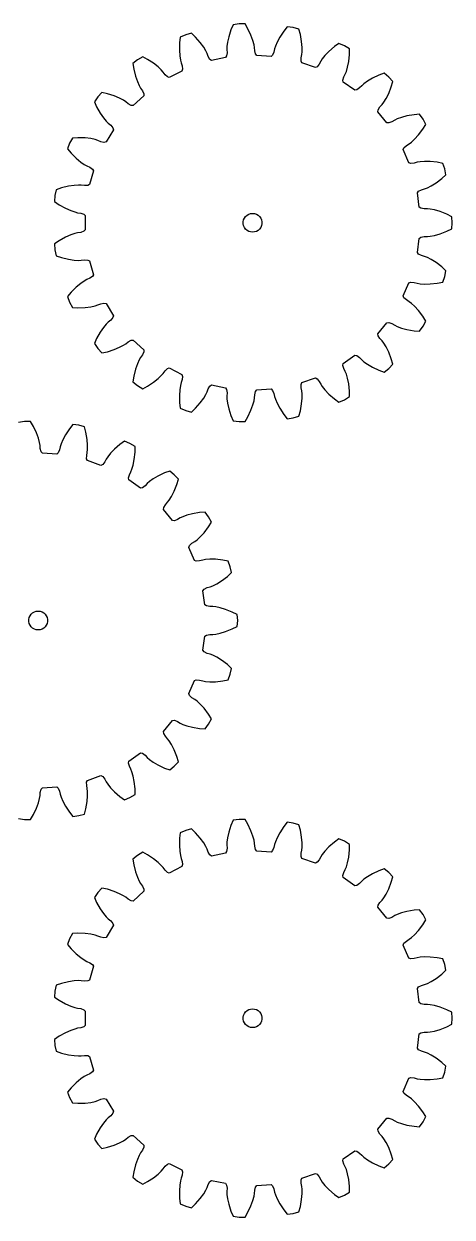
# Model space of a CAD drawing. Extents: x 0 to 200, y 0 to 191.
# Drawn here: x 132 to 200.3, y 0 to 190.5 of the extents above; entities that cross this region are included whole.
import ezdxf

# ---------------------------------------------------------------- set-up
doc = ezdxf.new("R2010")
doc.units = 0

msp = doc.modelspace()

# ---------------------------------------------------------------- linework, layer by layer
for p, q in [((166.29, 190.54), (165.34, 190.41)), ((167.25, 190.54), (166.29, 190.54)), ((167.7, 189.77), (167.25, 190.54)), ((157.8, 188.78), (156.92, 188.4)), ((158.72, 189.03), (157.8, 188.78)), ((159.37, 188.42), (158.72, 189.03)), ((165, 189.59), (164.65, 188.49)), ((165.34, 190.41), (165, 189.59)), ((168.19, 188.74), (167.7, 189.77)), ((168.51, 187.87), (168.19, 188.74)), ((173.44, 189.38), (172.81, 188.42)), ((173.99, 190.08), (173.44, 189.38)), ((174.94, 189.95), (173.99, 190.08)), ((175.86, 189.69), (174.94, 189.95)), ((176.09, 188.83), (175.86, 189.69)), ((176.28, 187.7), (176.09, 188.83)), ((156.81, 187.51), (156.78, 186.36)), ((156.92, 188.4), (156.81, 187.51)), ((160.12, 187.55), (159.37, 188.42)), ((160.66, 186.81), (160.12, 187.55)), ((161.01, 186.22), (160.66, 186.81)), ((164.37, 186.91), (164.35, 186.46)), ((164.45, 187.6), (164.37, 186.91)), ((164.65, 188.49), (164.45, 187.6)), ((168.69, 187.21), (168.51, 187.87)), ((168.76, 186.76), (168.69, 187.21)), ((168.8, 186.24), (168.76, 186.76)), ((172.11, 186.98), (171.97, 186.54)), ((172.38, 187.61), (172.11, 186.98)), ((172.81, 188.42), (172.38, 187.61)), ((176.36, 186.78), (176.28, 187.7)), ((176.35, 186.09), (176.36, 186.78)), ((181.51, 186.91), (180.64, 186.15)), ((182.23, 187.43), (181.51, 186.91)), ((183.11, 187.05), (182.23, 187.43)), ((183.92, 186.55), (183.11, 187.05)), ((150.92, 185.29), (150.1, 184.79)), ((151.71, 184.87), (150.92, 185.29)), ((152.67, 184.24), (151.71, 184.87)), ((156.78, 186.36), (156.83, 185.45)), ((156.83, 185.45), (156.93, 184.77)), ((161.21, 185.8), (161.01, 186.22)), ((161.38, 185.32), (161.21, 185.8)), ((161.65, 184.87), (161.38, 185.32)), ((161.92, 184.68), (161.65, 184.87)), ((164.15, 185.15), (161.92, 184.68)), ((164.32, 185.42), (164.15, 185.15)), ((164.38, 185.94), (164.32, 185.42)), ((164.35, 186.46), (164.38, 185.94)), ((168.94, 185.74), (168.8, 186.24)), ((169.15, 185.49), (168.94, 185.74)), ((171.42, 185.33), (169.15, 185.49)), ((171.66, 185.55), (171.42, 185.33)), ((171.86, 186.03), (171.66, 185.55)), ((171.97, 186.54), (171.86, 186.03)), ((176.19, 184.61), (176.2, 185.13)), ((176.2, 185.13), (176.3, 185.64)), ((176.3, 185.64), (176.35, 186.09)), ((179.58, 184.95), (179.33, 184.56)), ((180.01, 185.49), (179.58, 184.95)), ((180.64, 186.15), (180.01, 185.49)), ((183.79, 184.52), (183.91, 185.66)), ((183.91, 185.66), (183.92, 186.55)), ((150.1, 184.79), (149.36, 184.19)), ((149.36, 184.19), (149.5, 183.31)), ((149.5, 183.31), (149.77, 182.19)), ((153.39, 183.66), (152.67, 184.24)), ((153.88, 183.19), (153.39, 183.66)), ((154.19, 182.84), (153.88, 183.19)), ((157.19, 183), (155.17, 181.96)), ((156.93, 184.77), (157.04, 184.32)), ((157.04, 184.32), (157.21, 183.83)), ((157.28, 183.32), (157.19, 183)), ((157.21, 183.83), (157.28, 183.32)), ((176.33, 184.31), (176.19, 184.61)), ((178.47, 183.55), (176.33, 184.31)), ((178.76, 183.7), (178.47, 183.55)), ((179.09, 184.11), (178.76, 183.7)), ((179.33, 184.56), (179.09, 184.11)), ((183.25, 182.53), (183.42, 182.95)), ((183.42, 182.95), (183.62, 183.62)), ((183.62, 183.62), (183.79, 184.52)), ((149.77, 182.19), (150.07, 181.32)), ((150.07, 181.32), (150.35, 180.69)), ((154.49, 182.42), (154.19, 182.84)), ((154.86, 182.06), (154.49, 182.42)), ((155.17, 181.96), (154.86, 182.06)), ((182.87, 181.57), (183.02, 182.07)), ((182.92, 181.24), (182.87, 181.57)), ((184.78, 179.93), (182.92, 181.24)), ((183.02, 182.07), (183.25, 182.53)), ((186.78, 181.38), (186.23, 180.98)), ((187.57, 181.85), (186.78, 181.38)), ((188.61, 182.34), (187.57, 181.85)), ((189.45, 182.65), (188.61, 182.34)), ((190.19, 182.05), (189.45, 182.65)), ((190.84, 181.35), (190.19, 182.05)), ((190.59, 180.49), (190.84, 181.35)), ((144.42, 179.57), (143.77, 178.87)), ((145.29, 179.38), (144.42, 179.57)), ((146.39, 179.03), (145.29, 179.38)), ((150.35, 180.69), (150.57, 180.29)), ((150.57, 180.29), (150.87, 179.87)), ((150.87, 179.87), (151.08, 179.39)), ((151.08, 179.39), (151.08, 179.07)), ((185.1, 179.99), (184.78, 179.93)), ((185.52, 180.3), (185.1, 179.99)), ((185.88, 180.67), (185.52, 180.3)), ((186.23, 180.98), (185.88, 180.67)), ((189.75, 178.61), (190.17, 179.43)), ((190.17, 179.43), (190.59, 180.49)), ((143.77, 178.87), (143.22, 178.09)), ((143.22, 178.09), (143.58, 177.28)), ((143.58, 177.28), (144.15, 176.28)), ((147.23, 178.67), (146.39, 179.03)), ((147.84, 178.35), (147.23, 178.67)), ((148.22, 178.1), (147.84, 178.35)), ((148.63, 177.78), (148.22, 178.1)), ((149.09, 177.53), (148.63, 177.78)), ((149.41, 177.51), (149.09, 177.53)), ((151.08, 179.07), (149.41, 177.51)), ((188.49, 176.83), (188.76, 177.28)), ((188.76, 177.28), (189.11, 177.66)), ((189.11, 177.66), (189.39, 178.02)), ((189.39, 178.02), (189.75, 178.61)), ((144.15, 176.28), (144.67, 175.52)), ((144.67, 175.52), (145.11, 174.99)), ((188.44, 176.51), (188.49, 176.83)), ((189.88, 174.74), (188.44, 176.51)), ((191.55, 175.36), (191.14, 175.16)), ((192.2, 175.6), (191.55, 175.36)), ((193.09, 175.84), (192.2, 175.6)), ((194.22, 176.03), (193.09, 175.84)), ((195.11, 176.1), (194.22, 176.03)), ((195.66, 175.32), (195.11, 176.1)), ((196.1, 174.47), (195.66, 175.32)), ((146.25, 173.62), (145.07, 171.68)), ((145.11, 174.99), (145.43, 174.67)), ((145.43, 174.67), (145.83, 174.34)), ((145.83, 174.34), (146.17, 173.94)), ((146.17, 173.94), (146.25, 173.62)), ((190.21, 174.72), (189.88, 174.74)), ((190.7, 174.9), (190.21, 174.72)), ((191.14, 175.16), (190.7, 174.9)), ((194.93, 172.8), (195.63, 173.72)), ((195.63, 173.72), (196.1, 174.47)), ((139.71, 172.31), (139.27, 171.47)), ((140.59, 172.36), (139.71, 172.31)), ((141.74, 172.32), (140.59, 172.36)), ((142.65, 172.21), (141.74, 172.32)), ((143.33, 172.06), (142.65, 172.21)), ((143.76, 171.92), (143.33, 172.06)), ((144.24, 171.72), (143.76, 171.92)), ((144.75, 171.61), (144.24, 171.72)), ((145.07, 171.68), (144.75, 171.61)), ((193.44, 171.38), (193.8, 171.66)), ((193.8, 171.66), (194.31, 172.13)), ((194.31, 172.13), (194.93, 172.8)), ((139.27, 171.47), (138.95, 170.56)), ((138.95, 170.56), (139.52, 169.88)), ((139.52, 169.88), (140.33, 169.07)), ((192.49, 170.46), (192.61, 170.76)), ((193.39, 168.37), (192.49, 170.46)), ((192.61, 170.76), (193, 171.11)), ((193, 171.11), (193.44, 171.38)), ((140.33, 169.07), (141.03, 168.48)), ((141.03, 168.48), (141.6, 168.09)), ((141.6, 168.09), (142, 167.87)), ((142, 167.87), (142.47, 167.66)), ((193.7, 168.26), (193.39, 168.37)), ((194.22, 168.3), (193.7, 168.26)), ((194.72, 168.44), (194.22, 168.3)), ((195.17, 168.51), (194.72, 168.44)), ((195.86, 168.57), (195.17, 168.51)), ((196.78, 168.56), (195.86, 168.57)), ((197.92, 168.44), (196.78, 168.56)), ((198.79, 168.27), (197.92, 168.44)), ((199.11, 167.37), (198.79, 168.27)), ((143.07, 167.08), (142.46, 164.89)), ((142.47, 167.66), (142.9, 167.36)), ((142.9, 167.36), (143.07, 167.08)), ((197.73, 165.14), (198.65, 165.84)), ((198.65, 165.84), (199.31, 166.44)), ((199.31, 166.44), (199.11, 167.37)), ((137.12, 164.05), (136.93, 163.12)), ((137.96, 164.34), (137.12, 164.05)), ((139.08, 164.61), (137.96, 164.34)), ((139.99, 164.75), (139.08, 164.61)), ((140.68, 164.79), (139.99, 164.75)), ((141.13, 164.77), (140.68, 164.79)), ((141.65, 164.71), (141.13, 164.77)), ((142.17, 164.74), (141.65, 164.71)), ((142.46, 164.89), (142.17, 164.74)), ((194.95, 163.8), (195.42, 164.03)), ((195.42, 164.03), (195.91, 164.18)), ((195.91, 164.18), (196.34, 164.35)), ((196.34, 164.35), (196.95, 164.66)), ((196.95, 164.66), (197.73, 165.14)), ((136.93, 163.12), (136.86, 162.16)), ((136.86, 162.16), (137.59, 161.66)), ((194.75, 163.55), (194.95, 163.8)), ((195.06, 161.29), (194.75, 163.55)), ((137.59, 161.66), (138.6, 161.1)), ((138.6, 161.1), (139.44, 160.72)), ((139.44, 160.72), (140.09, 160.5)), ((140.09, 160.5), (140.53, 160.39)), ((140.53, 160.39), (141.04, 160.32)), ((141.04, 160.32), (141.54, 160.15)), ((141.54, 160.15), (141.77, 159.92)), ((167.58, 160), (167.85, 160.15)), ((167.85, 160.15), (168.15, 160.25)), ((168.15, 160.25), (168.46, 160.28)), ((168.46, 160.28), (168.77, 160.25)), ((168.77, 160.25), (169.07, 160.15)), ((169.07, 160.15), (169.34, 160)), ((195.32, 161.1), (195.06, 161.29)), ((195.83, 161), (195.32, 161.1)), ((196.35, 160.99), (195.83, 161)), ((196.8, 160.95), (196.35, 160.99)), ((197.48, 160.82), (196.8, 160.95)), ((198.36, 160.56), (197.48, 160.82)), ((199.43, 160.14), (198.36, 160.56)), ((200.23, 159.74), (199.43, 160.14)), ((141.77, 159.92), (141.77, 157.65)), ((166.97, 158.94), (167.03, 159.25)), ((166.97, 158.63), (166.97, 158.94)), ((167.03, 158.32), (166.97, 158.63)), ((167.03, 159.25), (167.16, 159.53)), ((167.16, 158.03), (167.03, 158.32)), ((167.16, 159.53), (167.35, 159.79)), ((167.35, 159.79), (167.58, 160)), ((169.34, 160), (169.58, 159.79)), ((169.58, 159.79), (169.76, 159.53)), ((169.76, 159.53), (169.89, 159.25)), ((169.89, 158.32), (169.76, 158.03)), ((169.89, 159.25), (169.95, 158.94)), ((169.95, 158.63), (169.89, 158.32)), ((169.95, 158.94), (169.95, 158.63)), ((200.29, 158.78), (200.23, 159.74)), ((200.23, 157.83), (200.29, 158.78)), ((138.6, 156.47), (137.59, 155.91)), ((139.44, 156.85), (138.6, 156.47)), ((140.09, 157.07), (139.44, 156.85)), ((140.53, 157.18), (140.09, 157.07)), ((141.04, 157.25), (140.53, 157.18)), ((141.54, 157.42), (141.04, 157.25)), ((141.77, 157.65), (141.54, 157.42)), ((167.35, 157.78), (167.16, 158.03)), ((167.58, 157.57), (167.35, 157.78)), ((167.85, 157.41), (167.58, 157.57)), ((168.15, 157.32), (167.85, 157.41)), ((168.46, 157.28), (168.15, 157.32)), ((168.77, 157.32), (168.46, 157.28)), ((169.07, 157.41), (168.77, 157.32)), ((169.34, 157.57), (169.07, 157.41)), ((169.58, 157.78), (169.34, 157.57)), ((169.76, 158.03), (169.58, 157.78)), ((194.75, 154.02), (195.06, 156.28)), ((195.06, 156.28), (195.32, 156.47)), ((195.32, 156.47), (195.83, 156.57)), ((195.83, 156.57), (196.35, 156.57)), ((196.35, 156.57), (196.8, 156.62)), ((196.8, 156.62), (197.48, 156.75)), ((197.48, 156.75), (198.36, 157.01)), ((198.36, 157.01), (199.43, 157.43)), ((199.43, 157.43), (200.23, 157.83)), ((137.59, 155.91), (136.86, 155.4)), ((136.86, 155.4), (136.93, 154.45)), ((136.93, 154.45), (137.12, 153.51)), ((137.12, 153.51), (137.96, 153.23)), ((137.96, 153.23), (139.08, 152.95)), ((139.08, 152.95), (139.99, 152.82)), ((139.99, 152.82), (140.68, 152.78)), ((140.68, 152.78), (141.13, 152.8)), ((141.13, 152.8), (141.65, 152.86)), ((141.65, 152.86), (142.17, 152.83)), ((142.17, 152.83), (142.46, 152.68)), ((142.46, 152.68), (143.07, 150.49)), ((194.95, 153.77), (194.75, 154.02)), ((195.42, 153.53), (194.95, 153.77)), ((195.91, 153.39), (195.42, 153.53)), ((196.34, 153.22), (195.91, 153.39)), ((196.95, 152.91), (196.34, 153.22)), ((197.73, 152.43), (196.95, 152.91)), ((198.65, 151.73), (197.73, 152.43)), ((199.31, 151.13), (198.65, 151.73)), ((199.11, 150.2), (199.31, 151.13)), ((141.03, 149.09), (140.33, 148.5)), ((141.6, 149.48), (141.03, 149.09)), ((142, 149.7), (141.6, 149.48)), ((142.47, 149.91), (142, 149.7)), ((142.9, 150.21), (142.47, 149.91)), ((143.07, 150.49), (142.9, 150.21)), ((192.49, 147.11), (193.39, 149.2)), ((193.39, 149.2), (193.7, 149.31)), ((193.7, 149.31), (194.22, 149.26)), ((194.22, 149.26), (194.72, 149.13)), ((194.72, 149.13), (195.17, 149.05)), ((195.17, 149.05), (195.86, 149)), ((195.86, 149), (196.78, 149.01)), ((196.78, 149.01), (197.92, 149.12)), ((197.92, 149.12), (198.79, 149.3)), ((198.79, 149.3), (199.11, 150.2)), ((139.52, 147.69), (138.95, 147)), ((138.95, 147), (139.27, 146.1)), ((140.33, 148.5), (139.52, 147.69)), ((192.61, 146.81), (192.49, 147.11)), ((193, 146.46), (192.61, 146.81)), ((139.27, 146.1), (139.71, 145.25)), ((139.71, 145.25), (140.59, 145.2)), ((140.59, 145.2), (141.74, 145.24)), ((141.74, 145.24), (142.65, 145.36)), ((142.65, 145.36), (143.33, 145.51)), ((143.33, 145.51), (143.76, 145.65)), ((143.76, 145.65), (144.24, 145.85)), ((144.24, 145.85), (144.75, 145.96)), ((144.75, 145.96), (145.07, 145.89)), ((145.07, 145.89), (146.25, 143.94)), ((193.44, 146.18), (193, 146.46)), ((193.8, 145.91), (193.44, 146.18)), ((194.31, 145.44), (193.8, 145.91)), ((194.93, 144.76), (194.31, 145.44)), ((145.83, 143.23), (145.43, 142.9)), ((146.17, 143.63), (145.83, 143.23)), ((146.25, 143.94), (146.17, 143.63)), ((195.63, 143.85), (194.93, 144.76)), ((196.1, 143.09), (195.63, 143.85)), ((195.66, 142.25), (196.1, 143.09)), ((144.15, 141.29), (143.58, 140.29)), ((144.67, 142.05), (144.15, 141.29)), ((145.11, 142.58), (144.67, 142.05)), ((145.43, 142.9), (145.11, 142.58)), ((188.44, 141.06), (189.88, 142.82)), ((188.49, 140.74), (188.44, 141.06)), ((189.88, 142.82), (190.21, 142.85)), ((190.21, 142.85), (190.7, 142.67)), ((190.7, 142.67), (191.14, 142.41)), ((191.14, 142.41), (191.55, 142.21)), ((191.55, 142.21), (192.2, 141.97)), ((192.2, 141.97), (193.09, 141.73)), ((193.09, 141.73), (194.22, 141.54)), ((194.22, 141.54), (195.11, 141.46)), ((195.11, 141.46), (195.66, 142.25)), ((143.58, 140.29), (143.22, 139.48)), ((143.22, 139.48), (143.77, 138.7)), ((147.23, 138.89), (147.84, 139.22)), ((147.84, 139.22), (148.22, 139.47)), ((148.22, 139.47), (148.63, 139.79)), ((148.63, 139.79), (149.09, 140.04)), ((149.09, 140.04), (149.41, 140.06)), ((149.41, 140.06), (151.08, 138.5)), ((188.76, 140.29), (188.49, 140.74)), ((189.11, 139.91), (188.76, 140.29)), ((189.39, 139.55), (189.11, 139.91)), ((189.75, 138.96), (189.39, 139.55)), ((143.77, 138.7), (144.42, 138)), ((144.42, 138), (145.29, 138.19)), ((145.29, 138.19), (146.39, 138.54)), ((146.39, 138.54), (147.23, 138.89)), ((150.57, 137.28), (150.35, 136.88)), ((150.87, 137.7), (150.57, 137.28)), ((151.08, 138.18), (150.87, 137.7)), ((151.08, 138.5), (151.08, 138.18)), ((182.92, 136.32), (184.78, 137.64)), ((184.78, 137.64), (185.1, 137.57)), ((185.1, 137.57), (185.52, 137.27)), ((185.52, 137.27), (185.88, 136.89)), ((190.17, 138.14), (189.75, 138.96)), ((190.59, 137.07), (190.17, 138.14)), ((149.77, 135.38), (149.5, 134.26)), ((150.07, 136.25), (149.77, 135.38)), ((150.35, 136.88), (150.07, 136.25)), ((154.49, 135.14), (154.86, 135.51)), ((154.86, 135.51), (155.17, 135.61)), ((155.17, 135.61), (157.19, 134.56)), ((182.87, 136), (182.92, 136.32)), ((183.02, 135.5), (182.87, 136)), ((183.25, 135.04), (183.02, 135.5)), ((185.88, 136.89), (186.23, 136.59)), ((186.23, 136.59), (186.78, 136.19)), ((186.78, 136.19), (187.57, 135.72)), ((187.57, 135.72), (188.61, 135.23)), ((189.45, 134.92), (190.19, 135.52)), ((190.19, 135.52), (190.84, 136.22)), ((190.84, 136.22), (190.59, 137.07)), ((149.5, 134.26), (149.36, 133.38)), ((149.36, 133.38), (150.1, 132.78)), ((152.67, 133.33), (153.39, 133.9)), ((153.39, 133.9), (153.88, 134.38)), ((153.88, 134.38), (154.19, 134.73)), ((154.19, 134.73), (154.49, 135.14)), ((157.21, 133.73), (157.04, 133.25)), ((157.19, 134.56), (157.28, 134.25)), ((157.28, 134.25), (157.21, 133.73)), ((176.33, 133.26), (178.47, 134.02)), ((178.47, 134.02), (178.76, 133.87)), ((178.76, 133.87), (179.09, 133.46)), ((179.09, 133.46), (179.33, 133.01)), ((183.42, 134.61), (183.25, 135.04)), ((183.62, 133.95), (183.42, 134.61)), ((183.79, 133.05), (183.62, 133.95)), ((188.61, 135.23), (189.45, 134.92)), ((150.1, 132.78), (150.92, 132.28)), ((150.92, 132.28), (151.71, 132.7)), ((151.71, 132.7), (152.67, 133.33)), ((156.83, 132.12), (156.78, 131.2)), ((156.93, 132.8), (156.83, 132.12)), ((157.04, 133.25), (156.93, 132.8)), ((161.01, 131.35), (161.21, 131.77)), ((161.21, 131.77), (161.38, 132.25)), ((161.38, 132.25), (161.65, 132.7)), ((161.65, 132.7), (161.92, 132.89)), ((161.92, 132.89), (164.15, 132.42)), ((164.15, 132.42), (164.32, 132.15)), ((164.32, 132.15), (164.38, 131.63)), ((164.38, 131.63), (164.35, 131.11)), ((168.8, 131.32), (168.94, 131.83)), ((168.94, 131.83), (169.15, 132.08)), ((169.15, 132.08), (171.42, 132.24)), ((171.42, 132.24), (171.66, 132.02)), ((171.66, 132.02), (171.86, 131.53)), ((171.86, 131.53), (171.97, 131.03)), ((176.19, 132.96), (176.33, 133.26)), ((176.2, 132.44), (176.19, 132.96)), ((176.3, 131.93), (176.2, 132.44)), ((176.35, 131.47), (176.3, 131.93)), ((176.36, 130.78), (176.35, 131.47)), ((179.33, 133.01), (179.58, 132.62)), ((179.58, 132.62), (180.01, 132.08)), ((180.01, 132.08), (180.64, 131.42)), ((183.91, 131.91), (183.79, 133.05)), ((183.92, 131.02), (183.91, 131.91)), ((156.78, 131.2), (156.81, 130.06)), ((156.81, 130.06), (156.92, 129.17)), ((159.37, 129.15), (160.12, 130.01)), ((160.12, 130.01), (160.66, 130.76)), ((160.66, 130.76), (161.01, 131.35)), ((164.35, 131.11), (164.37, 130.65)), ((164.37, 130.65), (164.45, 129.97)), ((164.45, 129.97), (164.65, 129.07)), ((168.19, 128.83), (168.51, 129.69)), ((168.51, 129.69), (168.69, 130.36)), ((168.69, 130.36), (168.76, 130.81)), ((168.76, 130.81), (168.8, 131.32)), ((171.97, 131.03), (172.11, 130.59)), ((172.11, 130.59), (172.38, 129.96)), ((172.38, 129.96), (172.81, 129.15)), ((176.09, 128.74), (176.28, 129.87)), ((176.28, 129.87), (176.36, 130.78)), ((180.64, 131.42), (181.51, 130.66)), ((181.51, 130.66), (182.23, 130.14)), ((182.23, 130.14), (183.11, 130.52)), ((183.11, 130.52), (183.92, 131.02)), ((156.92, 129.17), (157.8, 128.79)), ((157.8, 128.79), (158.72, 128.53)), ((158.72, 128.53), (159.37, 129.15)), ((164.65, 129.07), (165, 127.98)), ((165, 127.98), (165.34, 127.16)), ((167.25, 127.03), (167.7, 127.79)), ((167.7, 127.79), (168.19, 128.83)), ((172.81, 129.15), (173.44, 128.19)), ((173.44, 128.19), (173.99, 127.49)), ((174.94, 127.62), (175.86, 127.88)), ((175.86, 127.88), (176.09, 128.74)), ((132.07, 127.03), (131.13, 126.9)), ((133.03, 127.03), (132.07, 127.03)), ((133.48, 126.26), (133.03, 127.03)), ((133.98, 125.22), (133.48, 126.26)), ((139.22, 125.87), (138.59, 124.91)), ((139.77, 126.57), (139.22, 125.87)), ((140.72, 126.44), (139.77, 126.57)), ((141.64, 126.18), (140.72, 126.44)), ((141.87, 125.32), (141.64, 126.18)), ((165.34, 127.16), (166.29, 127.03)), ((166.29, 127.03), (167.25, 127.03)), ((173.99, 127.49), (174.94, 127.62)), ((134.29, 124.36), (133.98, 125.22)), ((134.47, 123.7), (134.29, 124.36)), ((138.16, 124.1), (137.89, 123.46)), ((138.59, 124.91), (138.16, 124.1)), ((142.07, 124.19), (141.87, 125.32)), ((142.14, 123.27), (142.07, 124.19)), ((148.01, 123.91), (147.29, 123.39)), ((148.89, 123.53), (148.01, 123.91)), ((134.55, 123.24), (134.47, 123.7)), ((134.59, 122.73), (134.55, 123.24)), ((134.72, 122.22), (134.59, 122.73)), ((134.93, 121.97), (134.72, 122.22)), ((137.2, 121.82), (134.93, 121.97)), ((137.44, 122.04), (137.2, 121.82)), ((137.64, 122.52), (137.44, 122.04)), ((137.75, 123.02), (137.64, 122.52)), ((137.89, 123.46), (137.75, 123.02)), ((141.99, 121.62), (142.08, 122.12)), ((142.08, 122.12), (142.13, 122.58)), ((142.13, 122.58), (142.14, 123.27)), ((145.79, 121.97), (145.36, 121.43)), ((146.43, 122.64), (145.79, 121.97)), ((147.29, 123.39), (146.43, 122.64)), ((149.71, 123.04), (148.89, 123.53)), ((149.58, 121), (149.7, 122.15)), ((149.7, 122.15), (149.71, 123.04)), ((141.98, 121.1), (141.99, 121.62)), ((142.11, 120.8), (141.98, 121.1)), ((144.26, 120.04), (142.11, 120.8)), ((144.55, 120.18), (144.26, 120.04)), ((144.87, 120.59), (144.55, 120.18)), ((145.11, 121.05), (144.87, 120.59)), ((145.36, 121.43), (145.11, 121.05)), ((149.21, 119.44), (149.4, 120.1)), ((149.4, 120.1), (149.58, 121)), ((148.66, 118.05), (148.81, 118.55)), ((148.81, 118.55), (149.04, 119.01)), ((149.04, 119.01), (149.21, 119.44)), ((153.36, 118.33), (152.57, 117.87)), ((154.4, 118.83), (153.36, 118.33)), ((155.23, 119.14), (154.4, 118.83)), ((155.97, 118.53), (155.23, 119.14)), ((156.62, 117.83), (155.97, 118.53)), ((148.71, 117.73), (148.66, 118.05)), ((150.57, 116.42), (148.71, 117.73)), ((150.89, 116.48), (150.57, 116.42)), ((151.31, 116.79), (150.89, 116.48)), ((151.66, 117.16), (151.31, 116.79)), ((152.01, 117.46), (151.66, 117.16)), ((152.57, 117.87), (152.01, 117.46)), ((155.95, 115.91), (156.37, 116.98)), ((156.37, 116.98), (156.62, 117.83)), ((154.9, 114.14), (155.17, 114.51)), ((155.17, 114.51), (155.54, 115.09)), ((155.54, 115.09), (155.95, 115.91)), ((154.23, 113), (154.27, 113.32)), ((155.67, 111.23), (154.23, 113)), ((154.27, 113.32), (154.55, 113.76)), ((154.55, 113.76), (154.9, 114.14)), ((160, 112.52), (158.87, 112.32)), ((160.89, 112.59), (160, 112.52)), ((161.44, 111.81), (160.89, 112.59)), ((155.99, 111.2), (155.67, 111.23)), ((156.48, 111.39), (155.99, 111.2)), ((156.92, 111.65), (156.48, 111.39)), ((157.34, 111.85), (156.92, 111.65)), ((157.98, 112.08), (157.34, 111.85)), ((158.87, 112.32), (157.98, 112.08)), ((161.41, 110.21), (161.88, 110.96)), ((161.88, 110.96), (161.44, 111.81)), ((159.59, 108.15), (160.1, 108.61)), ((160.1, 108.61), (160.72, 109.29)), ((160.72, 109.29), (161.41, 110.21)), ((158.27, 106.95), (158.4, 107.25)), ((159.18, 104.86), (158.27, 106.95)), ((158.4, 107.25), (158.78, 107.6)), ((158.78, 107.6), (159.22, 107.87)), ((159.22, 107.87), (159.59, 108.15)), ((159.48, 104.75), (159.18, 104.86)), ((160.5, 104.92), (160, 104.79)), ((160.95, 105), (160.5, 104.92)), ((161.64, 105.06), (160.95, 105)), ((162.56, 105.05), (161.64, 105.06)), ((163.7, 104.93), (162.56, 105.05)), ((164.58, 104.76), (163.7, 104.93)), ((160, 104.79), (159.48, 104.75)), ((164.43, 102.32), (165.09, 102.92)), ((164.9, 103.86), (164.58, 104.76)), ((165.09, 102.92), (164.9, 103.86)), ((162.12, 100.83), (162.74, 101.14)), ((162.74, 101.14), (163.52, 101.63)), ((163.52, 101.63), (164.43, 102.32)), ((160.53, 100.03), (160.73, 100.29)), ((160.84, 97.78), (160.53, 100.03)), ((160.73, 100.29), (161.2, 100.52)), ((161.2, 100.52), (161.7, 100.67)), ((161.7, 100.67), (162.12, 100.83)), ((161.1, 97.59), (160.84, 97.78)), ((161.62, 97.49), (161.1, 97.59)), ((162.13, 97.48), (161.62, 97.49)), ((162.59, 97.43), (162.13, 97.48)), ((163.27, 97.3), (162.59, 97.43)), ((164.15, 97.05), (163.27, 97.3)), ((132.75, 95.43), (132.82, 95.73)), ((132.75, 95.11), (132.75, 95.43)), ((132.82, 95.73), (132.95, 96.02)), ((132.95, 96.02), (133.13, 96.27)), ((133.13, 96.27), (133.36, 96.48)), ((133.36, 96.48), (133.64, 96.64)), ((133.64, 96.64), (133.93, 96.74)), ((133.93, 96.74), (134.25, 96.77)), ((134.25, 96.77), (134.56, 96.74)), ((134.56, 96.74), (134.86, 96.64)), ((134.86, 96.64), (135.13, 96.48)), ((135.13, 96.48), (135.36, 96.27)), ((135.36, 96.27), (135.54, 96.02)), ((135.54, 96.02), (135.67, 95.73)), ((135.67, 95.73), (135.74, 95.43)), ((135.74, 95.43), (135.74, 95.11)), ((165.22, 96.62), (164.15, 97.05)), ((166.01, 96.22), (165.22, 96.62)), ((166.08, 95.27), (166.01, 96.22)), ((166.01, 94.32), (166.08, 95.27)), ((132.82, 94.81), (132.75, 95.11)), ((132.95, 94.52), (132.82, 94.81)), ((133.13, 94.27), (132.95, 94.52)), ((133.36, 94.06), (133.13, 94.27)), ((133.64, 93.9), (133.36, 94.06)), ((133.93, 93.8), (133.64, 93.9)), ((134.25, 93.77), (133.93, 93.8)), ((134.56, 93.8), (134.25, 93.77)), ((134.86, 93.9), (134.56, 93.8)), ((135.13, 94.06), (134.86, 93.9)), ((135.36, 94.27), (135.13, 94.06)), ((135.54, 94.52), (135.36, 94.27)), ((135.67, 94.81), (135.54, 94.52)), ((135.74, 95.11), (135.67, 94.81)), ((163.27, 93.24), (164.15, 93.5)), ((164.15, 93.5), (165.22, 93.92)), ((165.22, 93.92), (166.01, 94.32)), ((160.53, 90.51), (160.84, 92.76)), ((160.84, 92.76), (161.1, 92.95)), ((161.1, 92.95), (161.62, 93.05)), ((161.62, 93.05), (162.13, 93.06)), ((162.13, 93.06), (162.59, 93.11)), ((162.59, 93.11), (163.27, 93.24)), ((160.73, 90.25), (160.53, 90.51)), ((161.2, 90.02), (160.73, 90.25)), ((161.7, 89.88), (161.2, 90.02)), ((162.12, 89.71), (161.7, 89.88)), ((162.74, 89.4), (162.12, 89.71)), ((163.52, 88.91), (162.74, 89.4)), ((164.43, 88.22), (163.52, 88.91)), ((165.09, 87.62), (164.43, 88.22)), ((159.18, 85.68), (159.48, 85.79)), ((159.48, 85.79), (160, 85.75)), ((160, 85.75), (160.5, 85.62)), ((163.7, 85.61), (164.58, 85.78)), ((164.58, 85.78), (164.9, 86.68)), ((164.9, 86.68), (165.09, 87.62)), ((158.27, 83.59), (159.18, 85.68)), ((160.5, 85.62), (160.95, 85.54)), ((160.95, 85.54), (161.64, 85.48)), ((161.64, 85.48), (162.56, 85.49)), ((162.56, 85.49), (163.7, 85.61)), ((158.4, 83.29), (158.27, 83.59)), ((158.78, 82.94), (158.4, 83.29)), ((159.22, 82.67), (158.78, 82.94)), ((159.59, 82.39), (159.22, 82.67)), ((160.1, 81.93), (159.59, 82.39)), ((160.72, 81.25), (160.1, 81.93)), ((161.41, 80.34), (160.72, 81.25)), ((161.88, 79.58), (161.41, 80.34)), ((154.23, 77.54), (155.67, 79.31)), ((155.67, 79.31), (155.99, 79.34)), ((155.99, 79.34), (156.48, 79.15)), ((156.48, 79.15), (156.92, 78.89)), ((156.92, 78.89), (157.34, 78.69)), ((157.34, 78.69), (157.98, 78.46)), ((157.98, 78.46), (158.87, 78.22)), ((158.87, 78.22), (160, 78.02)), ((160.89, 77.95), (161.44, 78.73)), ((161.44, 78.73), (161.88, 79.58)), ((154.27, 77.22), (154.23, 77.54)), ((154.55, 76.78), (154.27, 77.22)), ((154.9, 76.4), (154.55, 76.78)), ((155.17, 76.03), (154.9, 76.4)), ((160, 78.02), (160.89, 77.95)), ((155.54, 75.45), (155.17, 76.03)), ((155.95, 74.63), (155.54, 75.45)), ((156.37, 73.56), (155.95, 74.63)), ((148.66, 72.49), (148.71, 72.81)), ((148.81, 71.99), (148.66, 72.49)), ((148.71, 72.81), (150.57, 74.12)), ((150.57, 74.12), (150.89, 74.06)), ((150.89, 74.06), (151.31, 73.75)), ((151.31, 73.75), (151.66, 73.38)), ((151.66, 73.38), (152.01, 73.08)), ((152.01, 73.08), (152.57, 72.67)), ((152.57, 72.67), (153.36, 72.21)), ((155.97, 72.01), (156.62, 72.71)), ((156.62, 72.71), (156.37, 73.56)), ((142.11, 69.74), (144.26, 70.5)), ((144.26, 70.5), (144.55, 70.36)), ((149.04, 71.53), (148.81, 71.99)), ((149.21, 71.1), (149.04, 71.53)), ((149.4, 70.44), (149.21, 71.1)), ((153.36, 72.21), (154.4, 71.71)), ((154.4, 71.71), (155.23, 71.4)), ((155.23, 71.4), (155.97, 72.01)), ((134.93, 68.57), (137.2, 68.72)), ((137.2, 68.72), (137.44, 68.5)), ((141.98, 69.45), (142.11, 69.74)), ((141.99, 68.92), (141.98, 69.45)), ((142.08, 68.42), (141.99, 68.92)), ((144.55, 70.36), (144.87, 69.95)), ((144.87, 69.95), (145.11, 69.49)), ((145.11, 69.49), (145.36, 69.11)), ((145.36, 69.11), (145.79, 68.57)), ((149.58, 69.54), (149.4, 70.44)), ((149.7, 68.4), (149.58, 69.54)), ((134.29, 66.18), (134.47, 66.85)), ((134.47, 66.85), (134.55, 67.3)), ((134.55, 67.3), (134.59, 67.81)), ((134.59, 67.81), (134.72, 68.32)), ((134.72, 68.32), (134.93, 68.57)), ((137.44, 68.5), (137.64, 68.02)), ((137.64, 68.02), (137.75, 67.52)), ((137.75, 67.52), (137.89, 67.08)), ((137.89, 67.08), (138.16, 66.44)), ((142.07, 66.36), (142.14, 67.27)), ((142.13, 67.96), (142.08, 68.42)), ((142.14, 67.27), (142.13, 67.96)), ((145.79, 68.57), (146.43, 67.9)), ((146.43, 67.9), (147.29, 67.15)), ((147.29, 67.15), (148.01, 66.63)), ((148.01, 66.63), (148.89, 67.01)), ((148.89, 67.01), (149.71, 67.5)), ((149.71, 67.5), (149.7, 68.4)), ((133.48, 64.28), (133.98, 65.32)), ((133.98, 65.32), (134.29, 66.18)), ((138.16, 66.44), (138.59, 65.63)), ((138.59, 65.63), (139.22, 64.67)), ((141.64, 64.36), (141.87, 65.22)), ((141.87, 65.22), (142.07, 66.36)), ((131.13, 63.64), (132.07, 63.51)), ((132.07, 63.51), (133.03, 63.51)), ((133.03, 63.51), (133.48, 64.28)), ((139.22, 64.67), (139.77, 63.97)), ((139.77, 63.97), (140.72, 64.11)), ((140.72, 64.11), (141.64, 64.36)), ((165.34, 63.38), (165, 62.56)), ((166.29, 63.51), (165.34, 63.38)), ((167.25, 63.51), (166.29, 63.51)), ((167.7, 62.75), (167.25, 63.51)), ((173.99, 63.05), (173.44, 62.35)), ((174.94, 62.92), (173.99, 63.05)), ((175.86, 62.66), (174.94, 62.92)), ((156.92, 61.37), (156.81, 60.49)), ((157.8, 61.75), (156.92, 61.37)), ((158.72, 62.01), (157.8, 61.75)), ((159.37, 61.39), (158.72, 62.01)), ((160.12, 60.53), (159.37, 61.39)), ((164.65, 61.47), (164.45, 60.57)), ((165, 62.56), (164.65, 61.47)), ((168.19, 61.71), (167.7, 62.75)), ((168.51, 60.85), (168.19, 61.71)), ((172.81, 61.39), (172.38, 60.58)), ((173.44, 62.35), (172.81, 61.39)), ((176.09, 61.8), (175.86, 62.66)), ((176.28, 60.67), (176.09, 61.8)), ((156.81, 60.49), (156.78, 59.34)), ((156.78, 59.34), (156.83, 58.42)), ((160.66, 59.78), (160.12, 60.53)), ((161.01, 59.19), (160.66, 59.78)), ((161.21, 58.77), (161.01, 59.19)), ((164.37, 59.89), (164.35, 59.43)), ((164.35, 59.43), (164.38, 58.91)), ((164.45, 60.57), (164.37, 59.89)), ((168.69, 60.18), (168.51, 60.85)), ((168.76, 59.73), (168.69, 60.18)), ((168.8, 59.22), (168.76, 59.73)), ((168.94, 58.71), (168.8, 59.22)), ((171.97, 59.51), (171.86, 59.01)), ((172.11, 59.95), (171.97, 59.51)), ((172.38, 60.58), (172.11, 59.95)), ((176.36, 59.76), (176.28, 60.67)), ((176.35, 59.07), (176.36, 59.76)), ((180.64, 59.12), (180.01, 58.46)), ((181.51, 59.88), (180.64, 59.12)), ((182.23, 60.4), (181.51, 59.88)), ((183.11, 60.02), (182.23, 60.4)), ((183.92, 59.52), (183.11, 60.02)), ((183.91, 58.63), (183.92, 59.52)), ((150.1, 57.76), (149.36, 57.16)), ((150.92, 58.26), (150.1, 57.76)), ((151.71, 57.84), (150.92, 58.26)), ((152.67, 57.21), (151.71, 57.84)), ((153.39, 56.64), (152.67, 57.21)), ((156.83, 58.42), (156.93, 57.74)), ((156.93, 57.74), (157.04, 57.29)), ((157.04, 57.29), (157.21, 56.81)), ((161.38, 58.29), (161.21, 58.77)), ((161.65, 57.84), (161.38, 58.29)), ((161.92, 57.65), (161.65, 57.84)), ((164.15, 58.12), (161.92, 57.65)), ((164.32, 58.39), (164.15, 58.12)), ((164.38, 58.91), (164.32, 58.39)), ((169.15, 58.46), (168.94, 58.71)), ((171.42, 58.3), (169.15, 58.46)), ((171.66, 58.52), (171.42, 58.3)), ((171.86, 59.01), (171.66, 58.52)), ((176.19, 57.58), (176.2, 58.11)), ((176.33, 57.29), (176.19, 57.58)), ((176.2, 58.11), (176.3, 58.61)), ((176.3, 58.61), (176.35, 59.07)), ((178.47, 56.52), (176.33, 57.29)), ((179.33, 57.53), (179.09, 57.08)), ((179.58, 57.92), (179.33, 57.53)), ((180.01, 58.46), (179.58, 57.92)), ((183.62, 56.59), (183.79, 57.49)), ((183.79, 57.49), (183.91, 58.63)), ((149.36, 57.16), (149.5, 56.28)), ((149.5, 56.28), (149.77, 55.16)), ((153.88, 56.16), (153.39, 56.64)), ((154.19, 55.81), (153.88, 56.16)), ((154.49, 55.4), (154.19, 55.81)), ((154.86, 55.03), (154.49, 55.4)), ((157.19, 55.98), (155.17, 54.93)), ((157.28, 56.29), (157.19, 55.98)), ((157.21, 56.81), (157.28, 56.29)), ((178.76, 56.67), (178.47, 56.52)), ((179.09, 57.08), (178.76, 56.67)), ((183.02, 55.04), (183.25, 55.5)), ((183.25, 55.5), (183.42, 55.93)), ((183.42, 55.93), (183.62, 56.59)), ((188.61, 55.32), (187.57, 54.82)), ((189.45, 55.62), (188.61, 55.32)), ((190.19, 55.02), (189.45, 55.62)), ((149.77, 55.16), (150.07, 54.29)), ((150.07, 54.29), (150.35, 53.66)), ((150.35, 53.66), (150.57, 53.26)), ((155.17, 54.93), (154.86, 55.03)), ((182.87, 54.54), (183.02, 55.04)), ((182.92, 54.22), (182.87, 54.54)), ((184.78, 52.9), (182.92, 54.22)), ((185.88, 53.65), (185.52, 53.27)), ((186.23, 53.95), (185.88, 53.65)), ((186.78, 54.35), (186.23, 53.95)), ((187.57, 54.82), (186.78, 54.35)), ((190.17, 52.4), (190.59, 53.47)), ((190.84, 54.32), (190.19, 55.02)), ((190.59, 53.47), (190.84, 54.32)), ((143.77, 51.84), (143.22, 51.06)), ((144.42, 52.54), (143.77, 51.84)), ((145.29, 52.35), (144.42, 52.54)), ((146.39, 52), (145.29, 52.35)), ((147.23, 51.65), (146.39, 52)), ((147.84, 51.32), (147.23, 51.65)), ((151.08, 52.04), (149.41, 50.48)), ((150.57, 53.26), (150.87, 52.84)), ((150.87, 52.84), (151.08, 52.36)), ((151.08, 52.36), (151.08, 52.04)), ((185.1, 52.97), (184.78, 52.9)), ((185.52, 53.27), (185.1, 52.97)), ((189.39, 50.99), (189.75, 51.58)), ((189.75, 51.58), (190.17, 52.4)), ((143.22, 51.06), (143.58, 50.25)), ((143.58, 50.25), (144.15, 49.25)), ((148.22, 51.07), (147.84, 51.32)), ((148.63, 50.75), (148.22, 51.07)), ((149.09, 50.5), (148.63, 50.75)), ((149.41, 50.48), (149.09, 50.5)), ((188.44, 49.48), (188.49, 49.8)), ((188.49, 49.8), (188.76, 50.25)), ((188.76, 50.25), (189.11, 50.63)), ((189.11, 50.63), (189.39, 50.99)), ((144.15, 49.25), (144.67, 48.49)), ((144.67, 48.49), (145.11, 47.97)), ((145.11, 47.97), (145.43, 47.64)), ((145.43, 47.64), (145.83, 47.31)), ((189.88, 47.72), (188.44, 49.48)), ((190.21, 47.69), (189.88, 47.72)), ((190.7, 47.87), (190.21, 47.69)), ((191.14, 48.14), (190.7, 47.87)), ((191.55, 48.33), (191.14, 48.14)), ((192.2, 48.57), (191.55, 48.33)), ((193.09, 48.81), (192.2, 48.57)), ((194.22, 49.01), (193.09, 48.81)), ((195.11, 49.08), (194.22, 49.01)), ((195.66, 48.3), (195.11, 49.08)), ((196.1, 47.45), (195.66, 48.3)), ((146.25, 46.6), (145.07, 44.65)), ((145.83, 47.31), (146.17, 46.91)), ((146.17, 46.91), (146.25, 46.6)), ((194.31, 45.1), (194.93, 45.78)), ((194.93, 45.78), (195.63, 46.69)), ((195.63, 46.69), (196.1, 47.45)), ((139.27, 44.44), (138.95, 43.54)), ((139.71, 45.29), (139.27, 44.44)), ((140.59, 45.34), (139.71, 45.29)), ((141.74, 45.3), (140.59, 45.34)), ((142.65, 45.18), (141.74, 45.3)), ((143.33, 45.03), (142.65, 45.18)), ((143.76, 44.89), (143.33, 45.03)), ((144.24, 44.69), (143.76, 44.89)), ((144.75, 44.58), (144.24, 44.69)), ((145.07, 44.65), (144.75, 44.58)), ((192.61, 43.73), (193, 44.08)), ((193, 44.08), (193.44, 44.36)), ((193.44, 44.36), (193.8, 44.63)), ((193.8, 44.63), (194.31, 45.1)), ((138.95, 43.54), (139.52, 42.85)), ((139.52, 42.85), (140.33, 42.04)), ((140.33, 42.04), (141.03, 41.45)), ((192.49, 43.43), (192.61, 43.73)), ((193.39, 41.35), (192.49, 43.43)), ((141.03, 41.45), (141.6, 41.06)), ((141.6, 41.06), (142, 40.84)), ((142, 40.84), (142.47, 40.63)), ((143.07, 40.05), (142.46, 37.86)), ((142.47, 40.63), (142.9, 40.33)), ((142.9, 40.33), (143.07, 40.05)), ((193.7, 41.23), (193.39, 41.35)), ((194.22, 41.28), (193.7, 41.23)), ((194.72, 41.41), (194.22, 41.28)), ((195.17, 41.49), (194.72, 41.41)), ((195.86, 41.54), (195.17, 41.49)), ((196.78, 41.53), (195.86, 41.54)), ((197.92, 41.42), (196.78, 41.53)), ((198.79, 41.25), (197.92, 41.42)), ((199.11, 40.34), (198.79, 41.25)), ((199.31, 39.41), (199.11, 40.34)), ((196.95, 37.63), (197.73, 38.12)), ((197.73, 38.12), (198.65, 38.81)), ((198.65, 38.81), (199.31, 39.41)), ((137.12, 37.03), (136.93, 36.09)), ((137.96, 37.32), (137.12, 37.03)), ((139.08, 37.59), (137.96, 37.32)), ((139.99, 37.72), (139.08, 37.59)), ((140.68, 37.76), (139.99, 37.72)), ((141.13, 37.74), (140.68, 37.76)), ((141.65, 37.68), (141.13, 37.74)), ((142.17, 37.71), (141.65, 37.68)), ((142.46, 37.86), (142.17, 37.71)), ((194.75, 36.52), (194.95, 36.77)), ((195.06, 34.26), (194.75, 36.52)), ((194.95, 36.77), (195.42, 37.01)), ((195.42, 37.01), (195.91, 37.15)), ((195.91, 37.15), (196.34, 37.32)), ((196.34, 37.32), (196.95, 37.63)), ((136.93, 36.09), (136.86, 35.14)), ((136.86, 35.14), (137.59, 34.63)), ((137.59, 34.63), (138.6, 34.07)), ((138.6, 34.07), (139.44, 33.7)), ((139.44, 33.7), (140.09, 33.47)), ((140.09, 33.47), (140.53, 33.36)), ((140.53, 33.36), (141.04, 33.29)), ((141.04, 33.29), (141.54, 33.12)), ((141.54, 33.12), (141.77, 32.9)), ((141.77, 32.9), (141.77, 30.62)), ((167.03, 32.22), (167.16, 32.51)), ((167.16, 32.51), (167.35, 32.76)), ((167.35, 32.76), (167.58, 32.97)), ((167.58, 32.97), (167.85, 33.13)), ((167.85, 33.13), (168.15, 33.22)), ((168.15, 33.22), (168.46, 33.26)), ((168.46, 33.26), (168.77, 33.22)), ((168.77, 33.22), (169.07, 33.13)), ((169.07, 33.13), (169.34, 32.97)), ((169.34, 32.97), (169.58, 32.76)), ((169.58, 32.76), (169.76, 32.51)), ((169.76, 32.51), (169.89, 32.22)), ((195.32, 34.07), (195.06, 34.26)), ((195.83, 33.97), (195.32, 34.07)), ((196.35, 33.97), (195.83, 33.97)), ((196.8, 33.92), (196.35, 33.97)), ((197.48, 33.79), (196.8, 33.92)), ((198.36, 33.53), (197.48, 33.79)), ((199.43, 33.11), (198.36, 33.53)), ((200.23, 32.71), (199.43, 33.11)), ((200.29, 31.76), (200.23, 32.71)), ((141.77, 30.62), (141.54, 30.39)), ((166.97, 31.91), (167.03, 32.22)), ((166.97, 31.6), (166.97, 31.91)), ((167.03, 31.29), (166.97, 31.6)), ((167.16, 31.01), (167.03, 31.29)), ((167.35, 30.75), (167.16, 31.01)), ((167.58, 30.54), (167.35, 30.75)), ((167.85, 30.39), (167.58, 30.54)), ((169.34, 30.54), (169.07, 30.39)), ((169.58, 30.75), (169.34, 30.54)), ((169.76, 31.01), (169.58, 30.75)), ((169.89, 31.29), (169.76, 31.01)), ((169.89, 32.22), (169.95, 31.91)), ((169.95, 31.6), (169.89, 31.29)), ((169.95, 31.91), (169.95, 31.6)), ((199.43, 30.4), (200.23, 30.8)), ((200.23, 30.8), (200.29, 31.76)), ((137.59, 28.88), (136.86, 28.38)), ((138.6, 29.44), (137.59, 28.88)), ((139.44, 29.82), (138.6, 29.44)), ((140.09, 30.04), (139.44, 29.82)), ((140.53, 30.15), (140.09, 30.04)), ((141.04, 30.23), (140.53, 30.15)), ((141.54, 30.39), (141.04, 30.23)), ((168.15, 30.29), (167.85, 30.39)), ((168.46, 30.26), (168.15, 30.29)), ((168.77, 30.29), (168.46, 30.26)), ((169.07, 30.39), (168.77, 30.29)), ((194.75, 26.99), (195.06, 29.25)), ((195.06, 29.25), (195.32, 29.44)), ((195.32, 29.44), (195.83, 29.54)), ((195.83, 29.54), (196.35, 29.55)), ((196.35, 29.55), (196.8, 29.59)), ((196.8, 29.59), (197.48, 29.72)), ((197.48, 29.72), (198.36, 29.98)), ((198.36, 29.98), (199.43, 30.4)), ((136.86, 28.38), (136.93, 27.42)), ((136.93, 27.42), (137.12, 26.49)), ((194.95, 26.74), (194.75, 26.99)), ((195.42, 26.51), (194.95, 26.74)), ((137.12, 26.49), (137.96, 26.2)), ((137.96, 26.2), (139.08, 25.93)), ((139.08, 25.93), (139.99, 25.79)), ((139.99, 25.79), (140.68, 25.75)), ((140.68, 25.75), (141.13, 25.77)), ((141.13, 25.77), (141.65, 25.83)), ((141.65, 25.83), (142.17, 25.8)), ((142.17, 25.8), (142.46, 25.65)), ((142.46, 25.65), (143.07, 23.46)), ((195.91, 26.36), (195.42, 26.51)), ((196.34, 26.19), (195.91, 26.36)), ((196.95, 25.88), (196.34, 26.19)), ((197.73, 25.4), (196.95, 25.88)), ((198.65, 24.7), (197.73, 25.4)), ((142.47, 22.88), (142, 22.67)), ((142.9, 23.18), (142.47, 22.88)), ((143.07, 23.46), (142.9, 23.18)), ((199.31, 24.1), (198.65, 24.7)), ((198.79, 22.27), (199.11, 23.17)), ((199.11, 23.17), (199.31, 24.1)), ((140.33, 21.47), (139.52, 20.66)), ((141.03, 22.06), (140.33, 21.47)), ((141.6, 22.45), (141.03, 22.06)), ((142, 22.67), (141.6, 22.45)), ((192.49, 20.08), (193.39, 22.17)), ((193.39, 22.17), (193.7, 22.28)), ((193.7, 22.28), (194.22, 22.24)), ((194.22, 22.24), (194.72, 22.1)), ((194.72, 22.1), (195.17, 22.03)), ((195.17, 22.03), (195.86, 21.97)), ((195.86, 21.97), (196.78, 21.98)), ((196.78, 21.98), (197.92, 22.1)), ((197.92, 22.1), (198.79, 22.27)), ((139.52, 20.66), (138.95, 19.98)), ((138.95, 19.98), (139.27, 19.08)), ((139.27, 19.08), (139.71, 18.23)), ((192.61, 19.78), (192.49, 20.08)), ((193, 19.43), (192.61, 19.78)), ((193.44, 19.16), (193, 19.43)), ((193.8, 18.88), (193.44, 19.16)), ((139.71, 18.23), (140.59, 18.18)), ((140.59, 18.18), (141.74, 18.22)), ((141.74, 18.22), (142.65, 18.33)), ((142.65, 18.33), (143.33, 18.48)), ((143.33, 18.48), (143.76, 18.62)), ((143.76, 18.62), (144.24, 18.82)), ((144.24, 18.82), (144.75, 18.93)), ((144.75, 18.93), (145.07, 18.86)), ((145.07, 18.86), (146.25, 16.92)), ((194.31, 18.41), (193.8, 18.88)), ((194.93, 17.74), (194.31, 18.41)), ((195.63, 16.82), (194.93, 17.74)), ((145.11, 15.55), (144.67, 15.02)), ((145.43, 15.87), (145.11, 15.55)), ((145.83, 16.2), (145.43, 15.87)), ((146.17, 16.6), (145.83, 16.2)), ((146.25, 16.92), (146.17, 16.6)), ((188.44, 14.03), (189.88, 15.8)), ((189.88, 15.8), (190.21, 15.82)), ((190.21, 15.82), (190.7, 15.64)), ((190.7, 15.64), (191.14, 15.38)), ((191.14, 15.38), (191.55, 15.18)), ((196.1, 16.07), (195.63, 16.82)), ((195.66, 15.22), (196.1, 16.07)), ((144.15, 14.26), (143.58, 13.26)), ((144.67, 15.02), (144.15, 14.26)), ((188.49, 13.71), (188.44, 14.03)), ((188.76, 13.27), (188.49, 13.71)), ((191.55, 15.18), (192.2, 14.94)), ((192.2, 14.94), (193.09, 14.7)), ((193.09, 14.7), (194.22, 14.51)), ((194.22, 14.51), (195.11, 14.44)), ((195.11, 14.44), (195.66, 15.22)), ((143.58, 13.26), (143.22, 12.45)), ((143.22, 12.45), (143.77, 11.67)), ((143.77, 11.67), (144.42, 10.97)), ((145.29, 11.16), (146.39, 11.51)), ((146.39, 11.51), (147.23, 11.87)), ((147.23, 11.87), (147.84, 12.19)), ((147.84, 12.19), (148.22, 12.44)), ((148.22, 12.44), (148.63, 12.76)), ((148.63, 12.76), (149.09, 13.01)), ((149.09, 13.01), (149.41, 13.03)), ((149.41, 13.03), (151.08, 11.48)), ((151.08, 11.48), (151.08, 11.15)), ((189.11, 12.89), (188.76, 13.27)), ((189.39, 12.52), (189.11, 12.89)), ((189.75, 11.94), (189.39, 12.52)), ((190.17, 11.11), (189.75, 11.94)), ((144.42, 10.97), (145.29, 11.16)), ((150.35, 9.85), (150.07, 9.22)), ((150.57, 10.25), (150.35, 9.85)), ((150.87, 10.67), (150.57, 10.25)), ((151.08, 11.15), (150.87, 10.67)), ((182.92, 9.3), (184.78, 10.61)), ((184.78, 10.61), (185.1, 10.55)), ((185.1, 10.55), (185.52, 10.24)), ((185.52, 10.24), (185.88, 9.87)), ((185.88, 9.87), (186.23, 9.56)), ((186.23, 9.56), (186.78, 9.16)), ((190.59, 10.05), (190.17, 11.11)), ((190.84, 9.19), (190.59, 10.05)), ((149.77, 8.35), (149.5, 7.24)), ((150.07, 9.22), (149.77, 8.35)), ((153.88, 7.35), (154.19, 7.7)), ((154.19, 7.7), (154.49, 8.12)), ((154.49, 8.12), (154.86, 8.48)), ((154.86, 8.48), (155.17, 8.58)), ((155.17, 8.58), (157.19, 7.54)), ((182.87, 8.98), (182.92, 9.3)), ((183.02, 8.47), (182.87, 8.98)), ((183.25, 8.01), (183.02, 8.47)), ((183.42, 7.59), (183.25, 8.01)), ((186.78, 9.16), (187.57, 8.69)), ((187.57, 8.69), (188.61, 8.2)), ((188.61, 8.2), (189.45, 7.89)), ((189.45, 7.89), (190.19, 8.49)), ((190.19, 8.49), (190.84, 9.19)), ((149.5, 7.24), (149.36, 6.36)), ((149.36, 6.36), (150.1, 5.75)), ((150.1, 5.75), (150.92, 5.26)), ((151.71, 5.67), (152.67, 6.3)), ((152.67, 6.3), (153.39, 6.88)), ((153.39, 6.88), (153.88, 7.35)), ((156.93, 5.77), (156.83, 5.09)), ((157.04, 6.22), (156.93, 5.77)), ((157.21, 6.71), (157.04, 6.22)), ((157.19, 7.54), (157.28, 7.22)), ((157.28, 7.22), (157.21, 6.71)), ((161.65, 5.67), (161.92, 5.86)), ((161.92, 5.86), (164.15, 5.4)), ((176.19, 5.93), (176.33, 6.23)), ((176.2, 5.41), (176.19, 5.93)), ((176.33, 6.23), (178.47, 6.99)), ((178.47, 6.99), (178.76, 6.84)), ((178.76, 6.84), (179.09, 6.43)), ((179.09, 6.43), (179.33, 5.98)), ((179.33, 5.98), (179.58, 5.6)), ((183.62, 6.93), (183.42, 7.59)), ((183.79, 6.02), (183.62, 6.93)), ((183.91, 4.88), (183.79, 6.02)), ((150.92, 5.26), (151.71, 5.67)), ((156.83, 5.09), (156.78, 4.18)), ((156.78, 4.18), (156.81, 3.03)), ((160.66, 3.73), (161.01, 4.32)), ((161.01, 4.32), (161.21, 4.74)), ((161.21, 4.74), (161.38, 5.22)), ((161.38, 5.22), (161.65, 5.67)), ((164.15, 5.4), (164.32, 5.12)), ((164.32, 5.12), (164.38, 4.6)), ((164.38, 4.6), (164.35, 4.09)), ((164.35, 4.09), (164.37, 3.63)), ((168.76, 3.78), (168.8, 4.3)), ((168.8, 4.3), (168.94, 4.8)), ((168.94, 4.8), (169.15, 5.05)), ((169.15, 5.05), (171.42, 5.21)), ((171.42, 5.21), (171.66, 4.99)), ((171.66, 4.99), (171.86, 4.51)), ((171.86, 4.51), (171.97, 4)), ((171.97, 4), (172.11, 3.57)), ((176.3, 4.9), (176.2, 5.41)), ((176.35, 4.45), (176.3, 4.9)), ((176.36, 3.76), (176.35, 4.45)), ((179.58, 5.6), (180.01, 5.06)), ((180.01, 5.06), (180.64, 4.39)), ((180.64, 4.39), (181.51, 3.64)), ((183.11, 3.49), (183.92, 3.99)), ((183.92, 3.99), (183.91, 4.88)), ((156.81, 3.03), (156.92, 2.14)), ((156.92, 2.14), (157.8, 1.76)), ((158.72, 1.51), (159.37, 2.12)), ((159.37, 2.12), (160.12, 2.99)), ((160.12, 2.99), (160.66, 3.73)), ((164.37, 3.63), (164.45, 2.94)), ((164.45, 2.94), (164.65, 2.05)), ((164.65, 2.05), (165, 0.95)), ((168.19, 1.8), (168.51, 2.67)), ((168.51, 2.67), (168.69, 3.33)), ((168.69, 3.33), (168.76, 3.78)), ((172.11, 3.57), (172.38, 2.93)), ((172.38, 2.93), (172.81, 2.12)), ((172.81, 2.12), (173.44, 1.16)), ((176.09, 1.71), (176.28, 2.84)), ((176.28, 2.84), (176.36, 3.76)), ((181.51, 3.64), (182.23, 3.11)), ((182.23, 3.11), (183.11, 3.49)), ((157.8, 1.76), (158.72, 1.51)), ((165, 0.95), (165.34, 0.13)), ((165.34, 0.13), (166.29, 0)), ((166.29, 0), (167.25, 0)), ((167.25, 0), (167.7, 0.77)), ((167.7, 0.77), (168.19, 1.8)), ((173.44, 1.16), (173.99, 0.46)), ((173.99, 0.46), (174.94, 0.59)), ((174.94, 0.59), (175.86, 0.85)), ((175.86, 0.85), (176.09, 1.71))]:
    msp.add_line(p, q)

doc.saveas('drawing.dxf')
